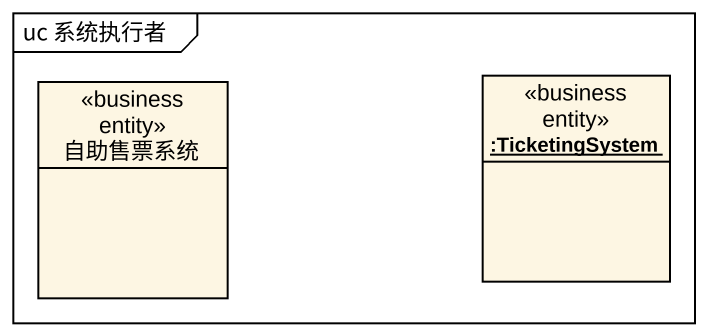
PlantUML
@startuml
mainframe uc 系统执行者
hide circle
hide empty members
class 自助售票系统 <<business entity>>
object ":TicketingSystem" as TicketingSystem <<business entity>>
@enduml
